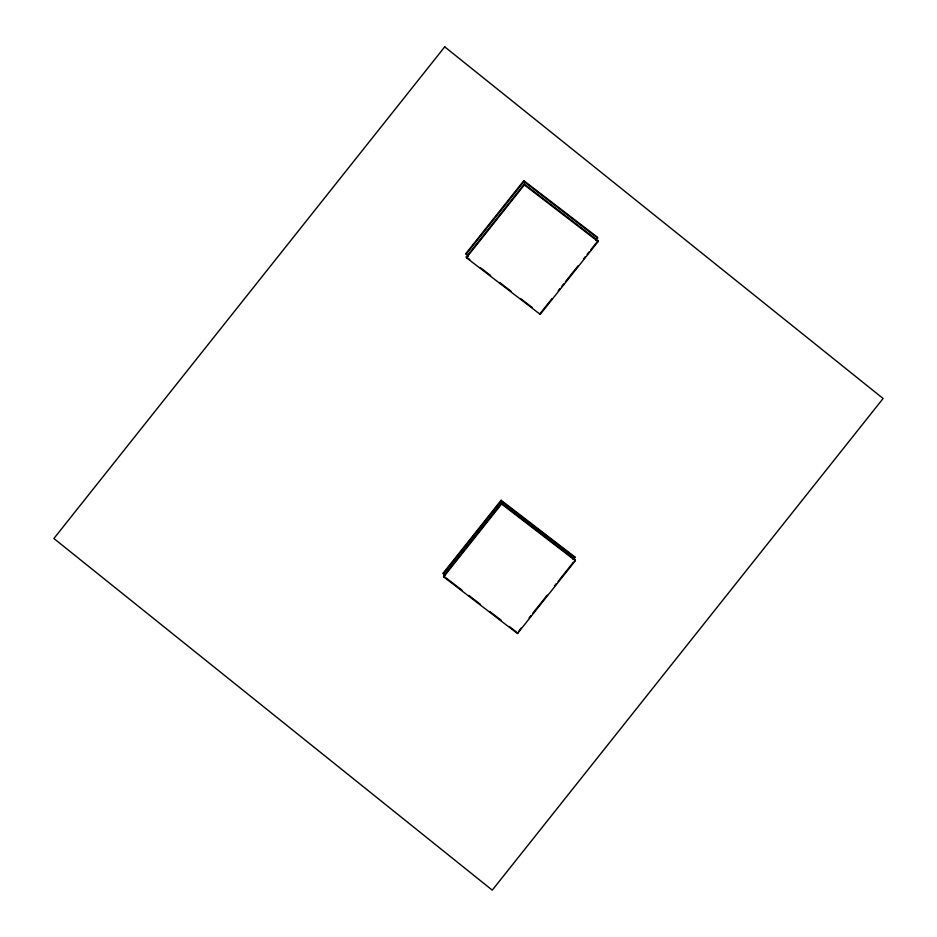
<?xml version="1.0" encoding="UTF-8"?>
<svg xmlns="http://www.w3.org/2000/svg" width="937" height="937" viewBox="0 0 937 937"><rect width="100%" height="100%" fill="white"/><g stroke="black" fill="none" stroke-linecap="round" stroke-linejoin="round"><path stroke-width="1.41" d="M595.873 240.434L597.572 237.319L523.795 180.665L465.888 253.505L468.301 256.117M465.994 254.349L523.9 181.509L523.795 180.665M466.333 256.89L524.24 184.05L598.017 240.704L598.134 241.547L540.227 314.387L466.45 257.745L466.333 256.89L469.788 259.549M466.45 257.745L524.345 184.905L524.24 184.05M551.881 298.751L540.122 313.544L540.227 314.387M558.218 290.786L560.021 288.502M561.837 286.23L563.641 283.958M565.456 281.674L578.117 265.745M583.552 258.917L585.356 256.633M587.171 254.36L588.975 252.088M590.79 249.804L598.017 240.704M501.201 501.119L443.295 573.959L443.189 573.104L501.096 500.276L574.873 556.918L574.99 557.773L501.201 501.119L501.096 500.276M443.576 576.021L501.471 503.192L575.259 559.834L575.365 560.689L517.47 633.517L443.681 576.876L443.576 576.021L462.011 590.193M443.681 576.876L501.588 504.036L501.471 503.192M573.069 559.202L574.873 556.918M520.972 628.118L517.47 633.517M529.112 617.881L530.928 615.609M532.731 613.325L547.208 595.124M554.446 586.012L556.262 583.739M558.065 581.455L573.444 562.118M523.9 181.509L597.689 238.162M524.345 184.905L598.134 241.547M480.166 267.513L490.543 275.478M499.772 282.564L511.297 291.419M520.515 298.493L532.052 307.348M501.588 504.036L575.365 560.689M443.189 573.104L445.497 574.885M468.933 595.499L480.458 604.353M489.688 611.428L501.213 620.282M509.283 626.478L516.205 631.796M444.735 46.85L53.889 538.506L492.265 890.15L883.111 398.494L444.735 46.85"/></g></svg>
